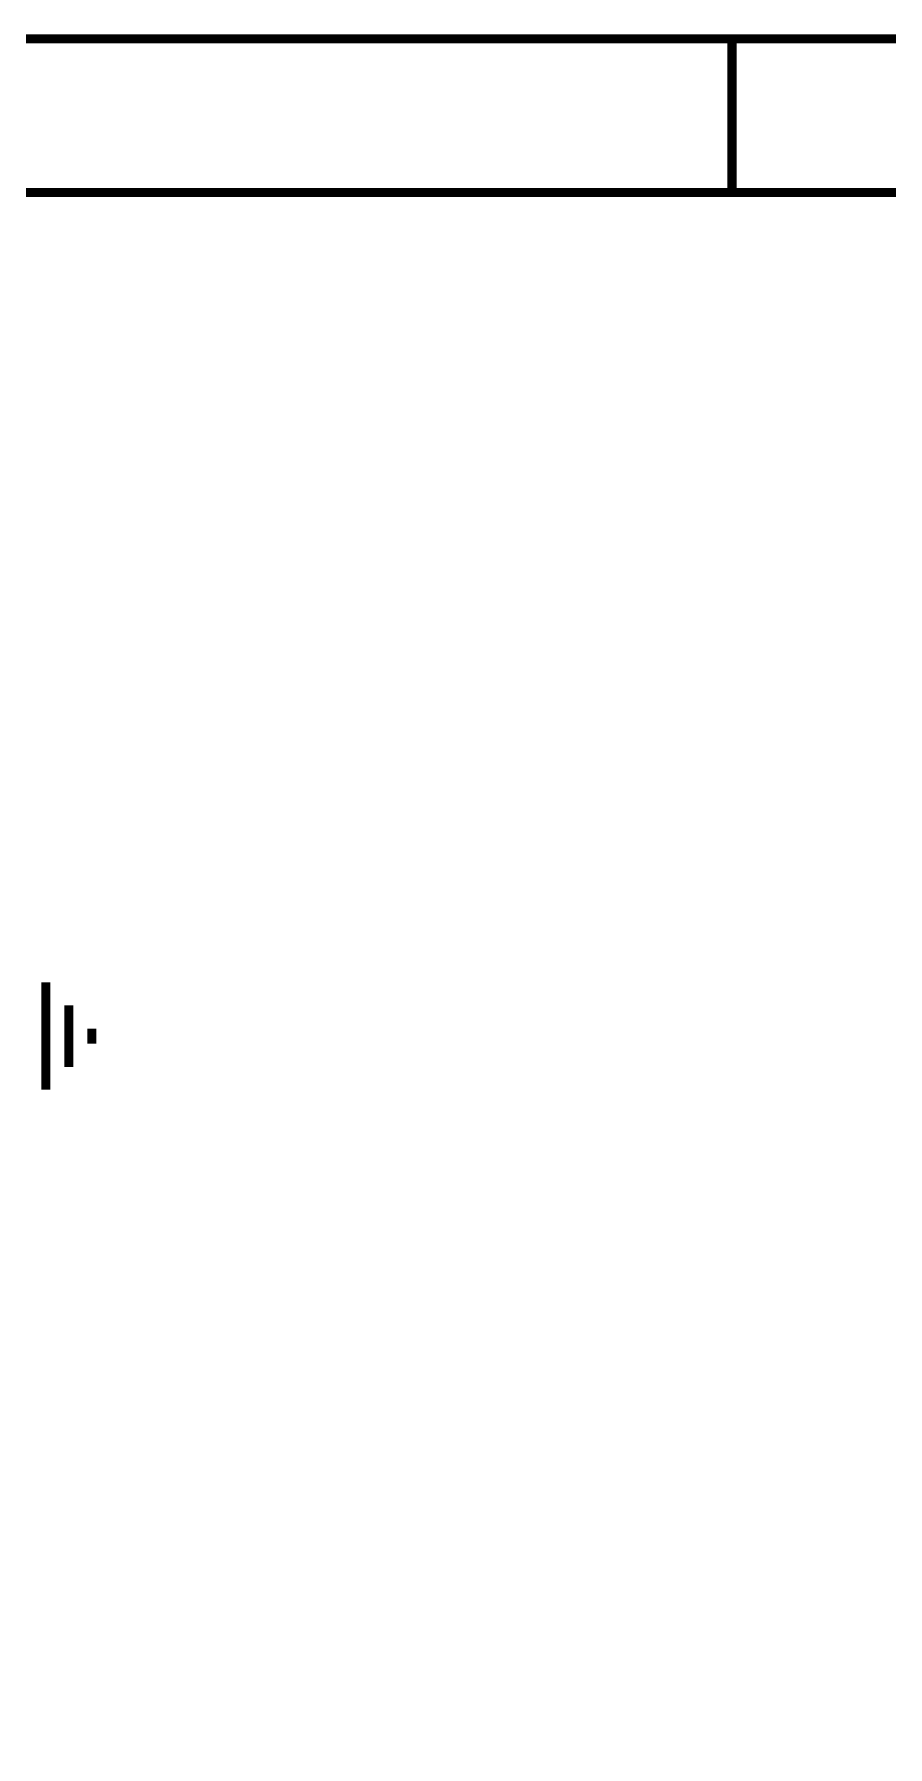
# Model space of a CAD drawing. Header units: inches. Extents: x 0 to 9.51, y -0.01 to 7.51.
# Drawn here: x 6.215 to 7.328, y 5.273 to 7.506 of the extents above; entities that cross this region are included whole.
import ezdxf

# ---------------------------------------------------------------- set-up
doc = ezdxf.new("R2010")
doc.units = ezdxf.units.IN
doc.header["$MEASUREMENT"] = 0
doc.layers.add('Sheet', color=255, linetype='Continuous')

msp = doc.modelspace()

# ---------------------------------------------------------------- linework, layer by layer
at = {"layer": 'Sheet'}
for points in [[(0.0013, 7.5, 0.0118, 0.0118, 0), (9.4991, 7.5, 0.0118, 0.0118, 0), (9.4991, 0, 0.0118, 0.0118, 0), (0.0013, 0, 0.0118, 0.0118, 0), (0.0013, 7.5, 0.0118, 0.0118, 0)], [(0.0013, 7.5, 0.0039, 0.0039, 0), (0.0013, 0, 0.0039, 0.0039, 0), (9.4991, 0, 0.0039, 0.0039, 0), (9.4991, 7.5, 0.0039, 0.0039, 0), (0.0013, 7.5, 0.0039, 0.0039, 0), (0.0013, 7.5, 0.0039, 0.0039, 0)], [(0.2012, 7.2997, 0.0118, 0.0118, 0), (9.2993, 7.2997, 0.0118, 0.0118, 0), (9.2993, 0.1999, 0.0118, 0.0118, 0), (0.2012, 0.1999, 0.0118, 0.0118, 0), (0.2012, 7.2997, 0.0118, 0.0118, 0)], [(0.2012, 7.2997, 0.0039, 0.0039, 0), (0.2012, 0.1999, 0.0039, 0.0039, 0), (9.2993, 0.1999, 0.0039, 0.0039, 0), (9.2993, 7.2997, 0.0039, 0.0039, 0), (0.2012, 7.2997, 0.0039, 0.0039, 0), (0.2012, 7.2997, 0.0039, 0.0039, 0)]]:
    msp.add_lwpolyline(points, format="xyseb", close=True, dxfattribs=at)
for points in [[(7.1246, 7.5, 0.0118, 0.0118, 0), (7.1246, 7.2997, 0.0118, 0.0118, 0)], [(6.2297, 6.2698, 0.0118, 0.0118, 0), (6.2297, 6.13, 0.0118, 0.0118, 0)], [(6.2598, 6.2397, 0.0118, 0.0118, 0), (6.2598, 6.1596, 0.0118, 0.0118, 0)], [(6.2899, 6.2096, 0.0118, 0.0118, 0), (6.2899, 6.1897, 0.0118, 0.0118, 0)]]:
    msp.add_lwpolyline(points, format="xyseb", dxfattribs=at)

doc.saveas('drawing.dxf')
